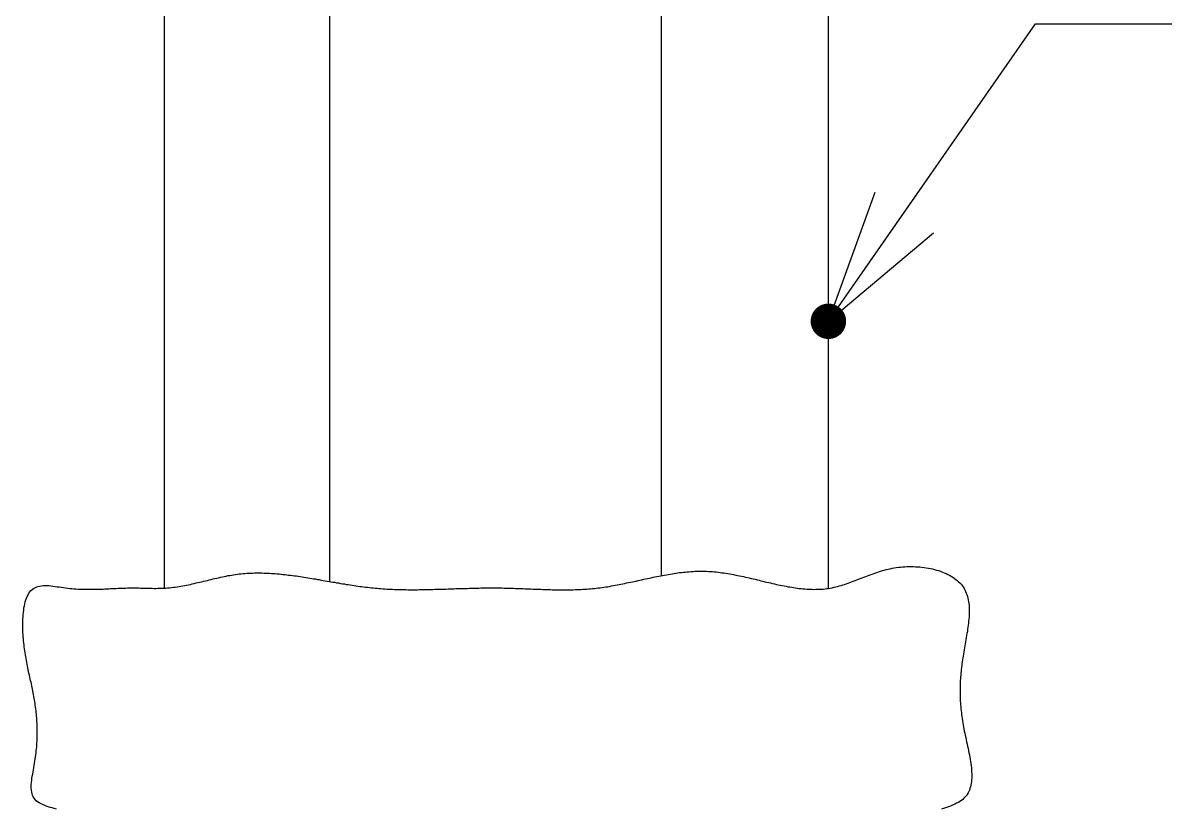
# Model space of a CAD drawing. Extents: x 443 to 1217, y -1921 to -677.
# Drawn here: x 580.74 to 597.5, y -999.59 to -988.05 of the extents above; entities that cross this region are included whole.
import ezdxf

# ---------------------------------------------------------------- set-up
doc = ezdxf.new("R2010")
doc.units = 0
doc.header["$MEASUREMENT"] = 0
doc.layers.get('0').update_dxf_attribs({"linetype": 'CONTINUOUS'})
doc.layers.add('3', color=8, linetype='CONTINUOUS')
doc.layers.add('5', color=7, linetype='CONTINUOUS')

msp = doc.modelspace()

# ---------------------------------------------------------------- linework, layer by layer
at = {"color": 7, "linetype": 'Continuous'}
for p, q in [((592.56, -992.432), (595.6, -988.067)), ((595.6, -988.067), (625.3, -988.067))]:
    msp.add_line(p, q, dxfattribs=at)
at = {"color": 0}
for q in [(594.044, -990.301), (593.245, -990.536), (594.101, -991.132)]:
    msp.add_line((592.56, -992.432), q, dxfattribs=at)
at = {"color": 0, "const_width": 0.26}
msp.add_lwpolyline([(592.43, -992.421, 1), (592.689, -992.443, 1), (592.43, -992.421)], format="xyb", dxfattribs=at)
at = {"layer": '3', "color": 3}
for p, q in [((593.679, -996.033), (593.71, -996.031)), ((593.71, -996.031), (593.741, -996.03)), ((593.741, -996.03), (593.773, -996.03)), ((593.773, -996.03), (593.806, -996.03)), ((593.806, -996.03), (593.837, -996.033)), ((583.587, -996.199), (583.615, -996.194)), ((583.615, -996.194), (583.642, -996.187)), ((583.642, -996.187), (583.67, -996.182)), ((583.67, -996.182), (583.697, -996.175)), ((583.697, -996.175), (583.725, -996.17)), ((583.725, -996.17), (583.752, -996.164)), ((583.752, -996.164), (583.78, -996.16)), ((583.78, -996.16), (583.807, -996.156)), ((583.807, -996.156), (583.835, -996.151)), ((583.835, -996.151), (583.862, -996.147)), ((583.862, -996.147), (583.89, -996.143)), ((583.89, -996.143), (583.918, -996.139)), ((583.918, -996.139), (583.946, -996.137)), ((583.946, -996.137), (583.973, -996.134)), ((583.973, -996.134), (584, -996.132)), ((584, -996.132), (584.029, -996.129)), ((584.029, -996.129), (584.056, -996.128)), ((584.056, -996.128), (584.084, -996.127)), ((584.084, -996.127), (584.112, -996.126)), ((584.112, -996.126), (584.14, -996.125)), ((584.14, -996.125), (584.167, -996.125)), ((584.167, -996.125), (584.195, -996.124)), ((584.195, -996.124), (584.223, -996.125)), ((584.223, -996.125), (584.251, -996.125)), ((584.251, -996.125), (584.278, -996.126)), ((584.278, -996.126), (584.307, -996.126)), ((584.307, -996.126), (584.335, -996.127)), ((584.335, -996.127), (584.362, -996.129)), ((584.362, -996.129), (584.391, -996.131)), ((584.391, -996.131), (584.418, -996.133)), ((584.418, -996.133), (584.446, -996.135)), ((584.446, -996.135), (584.474, -996.137)), ((584.474, -996.137), (584.503, -996.139)), ((584.503, -996.139), (584.53, -996.141)), ((584.53, -996.141), (584.558, -996.145)), ((584.558, -996.145), (584.587, -996.148)), ((584.587, -996.148), (584.614, -996.151)), ((584.614, -996.151), (584.642, -996.155)), ((584.642, -996.155), (584.671, -996.158)), ((584.671, -996.158), (584.699, -996.161)), ((584.699, -996.161), (584.726, -996.165)), ((584.726, -996.165), (584.755, -996.169)), ((584.755, -996.169), (584.783, -996.173)), ((584.783, -996.173), (584.811, -996.177)), ((584.811, -996.177), (584.84, -996.182)), ((584.84, -996.182), (584.867, -996.186)), ((584.867, -996.186), (584.895, -996.191)), ((584.895, -996.191), (584.923, -996.195)), ((584.923, -996.195), (584.952, -996.199)), ((589.933, -996.2), (589.961, -996.194)), ((589.961, -996.194), (589.989, -996.188)), ((589.989, -996.188), (590.016, -996.183)), ((590.016, -996.183), (590.045, -996.176)), ((590.045, -996.176), (590.072, -996.171)), ((590.072, -996.171), (590.1, -996.165)), ((590.1, -996.165), (590.127, -996.16)), ((590.127, -996.16), (590.156, -996.156)), ((590.156, -996.156), (590.183, -996.15)), ((590.183, -996.15), (590.211, -996.145)), ((590.211, -996.145), (590.239, -996.14)), ((590.239, -996.14), (590.267, -996.136)), ((590.267, -996.136), (590.295, -996.132)), ((590.295, -996.132), (590.322, -996.127)), ((590.322, -996.127), (590.351, -996.124)), ((590.351, -996.124), (590.378, -996.12)), ((590.378, -996.12), (590.406, -996.116)), ((590.406, -996.116), (590.435, -996.113)), ((590.435, -996.113), (590.462, -996.111)), ((590.462, -996.111), (590.49, -996.108)), ((590.49, -996.108), (590.519, -996.106)), ((590.519, -996.106), (590.547, -996.103)), ((590.547, -996.103), (590.574, -996.102)), ((590.574, -996.102), (590.603, -996.1)), ((590.603, -996.1), (590.631, -996.099)), ((590.631, -996.099), (590.659, -996.099)), ((590.659, -996.099), (590.688, -996.099)), ((590.688, -996.099), (590.716, -996.099)), ((590.716, -996.099), (590.744, -996.099)), ((590.744, -996.099), (590.773, -996.1)), ((590.773, -996.1), (590.801, -996.101)), ((590.801, -996.101), (590.829, -996.102)), ((590.829, -996.102), (590.858, -996.104)), ((590.858, -996.104), (590.886, -996.108)), ((590.886, -996.108), (590.914, -996.11)), ((590.914, -996.11), (590.943, -996.113)), ((590.943, -996.113), (590.971, -996.116)), ((590.971, -996.116), (590.999, -996.121)), ((590.999, -996.121), (591.028, -996.124)), ((591.028, -996.124), (591.057, -996.128)), ((591.057, -996.128), (591.085, -996.134)), ((591.085, -996.134), (591.114, -996.138)), ((591.114, -996.138), (591.142, -996.144)), ((591.142, -996.144), (591.17, -996.149)), ((591.17, -996.149), (591.2, -996.155)), ((591.2, -996.155), (591.228, -996.16)), ((591.228, -996.16), (591.256, -996.167)), ((591.256, -996.167), (591.285, -996.172)), ((591.285, -996.172), (591.314, -996.179)), ((591.314, -996.179), (591.343, -996.185)), ((591.343, -996.185), (591.371, -996.192)), ((591.371, -996.192), (591.399, -996.198)), ((591.399, -996.198), (591.428, -996.205)), ((593.028, -996.206), (593.055, -996.196)), ((593.055, -996.196), (593.081, -996.186)), ((593.081, -996.186), (593.108, -996.175)), ((593.108, -996.175), (593.134, -996.165)), ((593.134, -996.165), (593.16, -996.156)), ((593.16, -996.156), (593.188, -996.146)), ((593.188, -996.146), (593.215, -996.136)), ((593.215, -996.136), (593.242, -996.126)), ((593.242, -996.126), (593.269, -996.118)), ((593.269, -996.118), (593.297, -996.109)), ((593.297, -996.109), (593.325, -996.1)), ((593.325, -996.1), (593.352, -996.091)), ((593.352, -996.091), (593.38, -996.084)), ((593.38, -996.084), (593.409, -996.076)), ((593.409, -996.076), (593.438, -996.068)), ((593.438, -996.068), (593.467, -996.062)), ((593.467, -996.062), (593.496, -996.056)), ((593.496, -996.056), (593.525, -996.051)), ((593.525, -996.051), (593.556, -996.046)), ((593.556, -996.046), (593.586, -996.042)), ((593.586, -996.042), (593.617, -996.038)), ((593.617, -996.038), (593.647, -996.036)), ((593.647, -996.036), (593.679, -996.033)), ((593.837, -996.033), (593.869, -996.034)), ((593.869, -996.034), (593.9, -996.037)), ((593.9, -996.037), (593.932, -996.04)), ((593.932, -996.04), (593.964, -996.043)), ((593.964, -996.043), (593.995, -996.048)), ((593.995, -996.048), (594.026, -996.053)), ((594.026, -996.053), (594.056, -996.06)), ((594.056, -996.06), (594.087, -996.066)), ((594.087, -996.066), (594.117, -996.074)), ((594.117, -996.074), (594.147, -996.082)), ((594.147, -996.082), (594.175, -996.09)), ((594.175, -996.09), (594.204, -996.1)), ((594.204, -996.1), (594.232, -996.111)), ((594.232, -996.111), (594.259, -996.122)), ((594.259, -996.122), (594.286, -996.133)), ((594.286, -996.133), (594.311, -996.146)), ((594.311, -996.146), (594.337, -996.159)), ((594.337, -996.159), (594.361, -996.173)), ((594.361, -996.173), (594.384, -996.187)), ((594.384, -996.187), (594.407, -996.203)), ((580.879, -996.367), (580.898, -996.353)), ((580.898, -996.353), (580.917, -996.341)), ((580.917, -996.341), (580.939, -996.331)), ((580.939, -996.331), (580.963, -996.323)), ((580.963, -996.323), (580.987, -996.317)), ((580.987, -996.317), (581.012, -996.314)), ((581.012, -996.314), (581.039, -996.311)), ((581.039, -996.311), (581.067, -996.31)), ((581.067, -996.31), (581.095, -996.31)), ((581.095, -996.31), (581.124, -996.311)), ((581.124, -996.311), (581.154, -996.315)), ((581.154, -996.315), (581.184, -996.318)), ((581.184, -996.318), (581.215, -996.321)), ((581.215, -996.321), (581.246, -996.326)), ((581.246, -996.326), (581.277, -996.33)), ((581.277, -996.33), (581.308, -996.334)), ((581.308, -996.334), (581.34, -996.34)), ((581.34, -996.34), (581.371, -996.343)), ((581.371, -996.343), (581.402, -996.347)), ((581.402, -996.347), (581.433, -996.351)), ((581.433, -996.351), (581.462, -996.354)), ((581.462, -996.354), (581.493, -996.356)), ((581.493, -996.356), (581.522, -996.358)), ((581.522, -996.358), (581.553, -996.361)), ((581.553, -996.361), (581.581, -996.362)), ((581.581, -996.362), (581.61, -996.363)), ((581.61, -996.363), (581.64, -996.364)), ((581.64, -996.364), (581.668, -996.365)), ((581.668, -996.365), (581.696, -996.365)), ((581.696, -996.365), (581.725, -996.365)), ((581.725, -996.365), (581.753, -996.365)), ((581.753, -996.365), (581.781, -996.365)), ((581.781, -996.365), (581.81, -996.364)), ((581.81, -996.364), (581.837, -996.363)), ((581.837, -996.363), (581.865, -996.363)), ((581.865, -996.363), (581.893, -996.362)), ((581.893, -996.362), (581.92, -996.361)), ((581.92, -996.361), (581.948, -996.359)), ((581.948, -996.359), (581.975, -996.358)), ((581.975, -996.358), (582.003, -996.356)), ((582.003, -996.356), (582.03, -996.355)), ((582.03, -996.355), (582.057, -996.354)), ((582.057, -996.354), (582.084, -996.353)), ((582.084, -996.353), (582.112, -996.352)), ((582.112, -996.352), (582.139, -996.35)), ((582.139, -996.35), (582.166, -996.349)), ((582.166, -996.349), (582.193, -996.347)), ((582.193, -996.347), (582.221, -996.347)), ((582.221, -996.347), (582.248, -996.346)), ((582.248, -996.346), (582.276, -996.345)), ((582.276, -996.345), (582.304, -996.345)), ((582.304, -996.345), (582.331, -996.345)), ((582.331, -996.345), (582.359, -996.345)), ((582.359, -996.345), (582.386, -996.345)), ((582.386, -996.345), (582.415, -996.345)), ((582.415, -996.345), (582.442, -996.345)), ((582.442, -996.345), (582.47, -996.346)), ((582.47, -996.346), (582.499, -996.347)), ((582.499, -996.347), (582.527, -996.347)), ((582.527, -996.347), (582.555, -996.349)), ((582.555, -996.349), (582.584, -996.349)), ((582.584, -996.349), (582.612, -996.35)), ((582.612, -996.35), (582.64, -996.35)), ((582.64, -996.35), (582.669, -996.351)), ((582.669, -996.351), (582.697, -996.351)), ((582.697, -996.351), (582.725, -996.35)), ((582.725, -996.35), (582.754, -996.35)), ((582.754, -996.35), (582.782, -996.349)), ((582.782, -996.349), (582.81, -996.347)), ((582.81, -996.347), (582.839, -996.346)), ((582.839, -996.346), (582.867, -996.344)), ((582.867, -996.344), (582.894, -996.342)), ((582.894, -996.342), (582.923, -996.339)), ((582.923, -996.339), (582.951, -996.335)), ((582.951, -996.335), (582.979, -996.332)), ((582.979, -996.332), (583.006, -996.328)), ((583.006, -996.328), (583.035, -996.323)), ((583.035, -996.323), (583.062, -996.319)), ((583.062, -996.319), (583.09, -996.314)), ((583.09, -996.314), (583.119, -996.308)), ((583.119, -996.308), (583.146, -996.303)), ((583.146, -996.303), (583.173, -996.297)), ((583.173, -996.297), (583.202, -996.292)), ((583.202, -996.292), (583.229, -996.285)), ((583.229, -996.285), (583.257, -996.279)), ((583.257, -996.279), (583.284, -996.272)), ((583.284, -996.272), (583.312, -996.266)), ((583.312, -996.266), (583.34, -996.259)), ((583.34, -996.259), (583.367, -996.253)), ((583.367, -996.253), (583.394, -996.246)), ((583.394, -996.246), (583.422, -996.24)), ((583.422, -996.24), (583.45, -996.233)), ((583.45, -996.233), (583.477, -996.225)), ((583.477, -996.225), (583.504, -996.219)), ((583.504, -996.219), (583.532, -996.212)), ((583.532, -996.212), (583.56, -996.206)), ((583.56, -996.206), (583.587, -996.199)), ((584.952, -996.199), (584.98, -996.204)), ((584.98, -996.204), (585.008, -996.209)), ((585.008, -996.209), (585.036, -996.213)), ((585.036, -996.213), (585.064, -996.219)), ((585.064, -996.219), (585.092, -996.223)), ((585.092, -996.223), (585.121, -996.229)), ((585.121, -996.229), (585.149, -996.233)), ((585.149, -996.233), (585.177, -996.238)), ((585.177, -996.238), (585.206, -996.243)), ((585.206, -996.243), (585.234, -996.248)), ((585.234, -996.248), (585.262, -996.253)), ((585.262, -996.253), (585.29, -996.258)), ((585.29, -996.258), (585.318, -996.262)), ((585.318, -996.262), (585.346, -996.268)), ((585.346, -996.268), (585.375, -996.272)), ((585.375, -996.272), (585.403, -996.278)), ((585.403, -996.278), (585.431, -996.282)), ((585.431, -996.282), (585.46, -996.286)), ((585.46, -996.286), (585.488, -996.292)), ((585.488, -996.292), (585.516, -996.296)), ((585.516, -996.296), (585.545, -996.301)), ((585.545, -996.301), (585.573, -996.305)), ((585.573, -996.305), (585.601, -996.309)), ((585.601, -996.309), (585.629, -996.314)), ((585.629, -996.314), (585.657, -996.317)), ((585.657, -996.317), (585.685, -996.321)), ((585.685, -996.321), (585.714, -996.325)), ((585.714, -996.325), (585.742, -996.329)), ((585.742, -996.329), (585.77, -996.332)), ((585.77, -996.332), (585.799, -996.335)), ((585.799, -996.335), (585.827, -996.339)), ((585.827, -996.339), (585.855, -996.342)), ((585.855, -996.342), (585.884, -996.345)), ((585.884, -996.345), (585.912, -996.347)), ((585.912, -996.347), (585.94, -996.35)), ((585.94, -996.35), (585.967, -996.353)), ((585.967, -996.353), (585.996, -996.355)), ((585.996, -996.355), (586.024, -996.356)), ((586.024, -996.356), (586.053, -996.358)), ((586.053, -996.358), (586.081, -996.361)), ((586.081, -996.361), (586.109, -996.362)), ((586.109, -996.362), (586.138, -996.363)), ((586.138, -996.363), (586.166, -996.365)), ((586.166, -996.365), (586.193, -996.366)), ((586.193, -996.366), (586.221, -996.367)), ((586.729, -996.367), (586.758, -996.366)), ((586.758, -996.366), (586.786, -996.365)), ((586.786, -996.365), (586.813, -996.365)), ((586.813, -996.365), (586.842, -996.364)), ((586.842, -996.364), (586.87, -996.363)), ((586.87, -996.363), (586.898, -996.362)), ((586.898, -996.362), (586.927, -996.362)), ((586.927, -996.362), (586.955, -996.361)), ((586.955, -996.361), (586.983, -996.359)), ((586.983, -996.359), (587.01, -996.358)), ((587.01, -996.358), (587.039, -996.357)), ((587.039, -996.357), (587.067, -996.356)), ((587.067, -996.356), (587.095, -996.355)), ((587.095, -996.355), (587.124, -996.355)), ((587.124, -996.355), (587.152, -996.354)), ((587.152, -996.354), (587.18, -996.353)), ((587.18, -996.353), (587.208, -996.352)), ((587.208, -996.352), (587.236, -996.351)), ((587.236, -996.351), (587.264, -996.351)), ((587.264, -996.351), (587.293, -996.35)), ((587.293, -996.35), (587.321, -996.349)), ((587.321, -996.349), (587.349, -996.349)), ((587.349, -996.349), (587.378, -996.347)), ((587.378, -996.347), (587.406, -996.346)), ((587.406, -996.346), (587.434, -996.346)), ((587.434, -996.346), (587.462, -996.345)), ((587.462, -996.345), (587.49, -996.345)), ((587.49, -996.345), (587.518, -996.345)), ((587.518, -996.345), (587.547, -996.344)), ((587.547, -996.344), (587.575, -996.344)), ((587.575, -996.344), (587.603, -996.344)), ((587.603, -996.344), (587.632, -996.344)), ((587.632, -996.344), (587.66, -996.344)), ((587.66, -996.344), (587.688, -996.344)), ((587.688, -996.344), (587.717, -996.344)), ((587.717, -996.344), (587.745, -996.345)), ((587.745, -996.345), (587.773, -996.345)), ((587.773, -996.345), (587.802, -996.346)), ((587.802, -996.346), (587.83, -996.346)), ((587.83, -996.346), (587.858, -996.347)), ((587.858, -996.347), (587.886, -996.349)), ((587.886, -996.349), (587.914, -996.349)), ((587.914, -996.349), (587.942, -996.35)), ((587.942, -996.35), (587.971, -996.351)), ((587.971, -996.351), (587.999, -996.352)), ((587.999, -996.352), (588.027, -996.353)), ((588.027, -996.353), (588.056, -996.354)), ((588.056, -996.354), (588.084, -996.355)), ((588.084, -996.355), (588.112, -996.356)), ((588.112, -996.356), (588.141, -996.357)), ((588.141, -996.357), (588.169, -996.358)), ((588.169, -996.358), (588.197, -996.359)), ((588.197, -996.359), (588.226, -996.361)), ((588.226, -996.361), (588.254, -996.362)), ((588.254, -996.362), (588.282, -996.363)), ((588.282, -996.363), (588.311, -996.364)), ((588.311, -996.364), (588.339, -996.365)), ((588.339, -996.365), (588.367, -996.366)), ((588.367, -996.366), (588.396, -996.367)), ((588.902, -996.368), (588.931, -996.366)), ((588.931, -996.366), (588.959, -996.365)), ((588.959, -996.365), (588.987, -996.363)), ((588.987, -996.363), (589.015, -996.362)), ((589.015, -996.362), (589.043, -996.359)), ((589.043, -996.359), (589.071, -996.357)), ((589.071, -996.357), (589.1, -996.354)), ((589.1, -996.354), (589.127, -996.352)), ((589.127, -996.352), (589.155, -996.349)), ((589.155, -996.349), (589.184, -996.345)), ((589.184, -996.345), (589.211, -996.342)), ((589.211, -996.342), (589.239, -996.338)), ((589.239, -996.338), (589.266, -996.334)), ((589.266, -996.334), (589.295, -996.33)), ((589.295, -996.33), (589.322, -996.326)), ((589.322, -996.326), (589.35, -996.321)), ((589.35, -996.321), (589.379, -996.316)), ((589.379, -996.316), (589.406, -996.311)), ((589.406, -996.311), (589.434, -996.306)), ((589.434, -996.306), (589.461, -996.301)), ((589.461, -996.301), (589.49, -996.295)), ((589.49, -996.295), (589.517, -996.29)), ((589.517, -996.29), (589.545, -996.284)), ((589.545, -996.284), (589.573, -996.279)), ((589.573, -996.279), (589.6, -996.272)), ((589.6, -996.272), (589.628, -996.267)), ((589.628, -996.267), (589.655, -996.261)), ((589.655, -996.261), (589.684, -996.255)), ((589.684, -996.255), (589.711, -996.248)), ((589.711, -996.248), (589.739, -996.243)), ((589.739, -996.243), (589.767, -996.236)), ((589.767, -996.236), (589.795, -996.231)), ((589.795, -996.231), (589.822, -996.224)), ((589.822, -996.224), (589.851, -996.218)), ((589.851, -996.218), (589.878, -996.212)), ((589.878, -996.212), (589.905, -996.206)), ((589.905, -996.206), (589.933, -996.2)), ((591.428, -996.205), (591.457, -996.211)), ((591.457, -996.211), (591.485, -996.218)), ((591.485, -996.218), (591.514, -996.225)), ((591.514, -996.225), (591.542, -996.232)), ((591.542, -996.232), (591.57, -996.238)), ((591.57, -996.238), (591.599, -996.246)), ((591.599, -996.246), (591.627, -996.253)), ((591.627, -996.253), (591.655, -996.259)), ((591.655, -996.259), (591.684, -996.266)), ((591.684, -996.266), (591.712, -996.272)), ((591.712, -996.272), (591.74, -996.279)), ((591.74, -996.279), (591.769, -996.285)), ((591.769, -996.285), (591.797, -996.292)), ((591.797, -996.292), (591.825, -996.297)), ((591.825, -996.297), (591.854, -996.304)), ((591.854, -996.304), (591.882, -996.309)), ((591.882, -996.309), (591.909, -996.315)), ((591.909, -996.315), (591.938, -996.32)), ((591.938, -996.32), (591.966, -996.326)), ((591.966, -996.326), (591.993, -996.33)), ((591.993, -996.33), (592.021, -996.335)), ((592.021, -996.335), (592.049, -996.34)), ((592.049, -996.34), (592.077, -996.343)), ((592.077, -996.343), (592.104, -996.347)), ((592.104, -996.347), (592.132, -996.351)), ((592.132, -996.351), (592.16, -996.354)), ((592.16, -996.354), (592.187, -996.357)), ((592.187, -996.357), (592.214, -996.359)), ((592.214, -996.359), (592.242, -996.362)), ((592.242, -996.362), (592.269, -996.363)), ((592.269, -996.363), (592.296, -996.364)), ((592.296, -996.364), (592.323, -996.365)), ((592.323, -996.365), (592.351, -996.366)), ((592.351, -996.366), (592.377, -996.365)), ((592.377, -996.365), (592.404, -996.365)), ((592.404, -996.365), (592.431, -996.364)), ((592.431, -996.364), (592.457, -996.363)), ((592.457, -996.363), (592.484, -996.361)), ((592.484, -996.361), (592.511, -996.357)), ((592.511, -996.357), (592.537, -996.354)), ((592.537, -996.354), (592.563, -996.351)), ((592.563, -996.351), (592.589, -996.346)), ((592.589, -996.346), (592.615, -996.341)), ((592.615, -996.341), (592.642, -996.335)), ((592.642, -996.335), (592.668, -996.33)), ((592.668, -996.33), (592.694, -996.323)), ((592.694, -996.323), (592.719, -996.316)), ((592.719, -996.316), (592.745, -996.308)), ((592.745, -996.308), (592.771, -996.301)), ((592.771, -996.301), (592.796, -996.292)), ((592.796, -996.292), (592.822, -996.283)), ((592.822, -996.283), (592.848, -996.274)), ((592.848, -996.274), (592.874, -996.266)), ((592.874, -996.266), (592.9, -996.256)), ((592.9, -996.256), (592.925, -996.246)), ((592.925, -996.246), (592.951, -996.236)), ((592.951, -996.236), (592.977, -996.226)), ((592.977, -996.226), (593.002, -996.217)), ((593.002, -996.217), (593.028, -996.206)), ((594.407, -996.203), (594.429, -996.219)), ((594.429, -996.219), (594.45, -996.235)), ((594.45, -996.235), (594.469, -996.253)), ((594.469, -996.253), (594.488, -996.271)), ((594.488, -996.271), (594.505, -996.29)), ((594.505, -996.29), (594.522, -996.31)), ((594.522, -996.31), (594.536, -996.33)), ((594.536, -996.33), (594.55, -996.352)), ((594.55, -996.352), (594.562, -996.374)), ((580.779, -996.549), (580.786, -996.521)), ((580.786, -996.521), (580.796, -996.495)), ((580.796, -996.495), (580.807, -996.468)), ((580.807, -996.468), (580.819, -996.446)), ((580.819, -996.446), (580.832, -996.423)), ((580.832, -996.423), (580.846, -996.402)), ((580.846, -996.402), (580.862, -996.383)), ((580.862, -996.383), (580.879, -996.367)), ((586.221, -996.367), (586.25, -996.367)), ((586.25, -996.367), (586.278, -996.368)), ((586.278, -996.368), (586.306, -996.369)), ((586.306, -996.369), (586.335, -996.369)), ((586.335, -996.369), (586.363, -996.369)), ((586.363, -996.369), (586.391, -996.37)), ((586.391, -996.37), (586.419, -996.37)), ((586.419, -996.37), (586.447, -996.37)), ((586.447, -996.37), (586.475, -996.37)), ((586.475, -996.37), (586.504, -996.37)), ((586.504, -996.37), (586.532, -996.37)), ((586.532, -996.37), (586.56, -996.369)), ((586.56, -996.369), (586.589, -996.369)), ((586.589, -996.369), (586.616, -996.369)), ((586.616, -996.369), (586.644, -996.368)), ((586.644, -996.368), (586.673, -996.368)), ((586.673, -996.368), (586.701, -996.367)), ((586.701, -996.367), (586.729, -996.367)), ((588.396, -996.367), (588.424, -996.368)), ((588.424, -996.368), (588.452, -996.369)), ((588.452, -996.369), (588.481, -996.369)), ((588.481, -996.369), (588.509, -996.37)), ((588.509, -996.37), (588.536, -996.37)), ((588.536, -996.37), (588.565, -996.371)), ((588.565, -996.371), (588.593, -996.371)), ((588.593, -996.371), (588.621, -996.373)), ((588.621, -996.373), (588.65, -996.373)), ((588.65, -996.373), (588.678, -996.373)), ((588.678, -996.373), (588.706, -996.373)), ((588.706, -996.373), (588.735, -996.373)), ((588.735, -996.373), (588.762, -996.371)), ((588.762, -996.371), (588.79, -996.371)), ((588.79, -996.371), (588.818, -996.37)), ((588.818, -996.37), (588.847, -996.369)), ((588.847, -996.369), (588.875, -996.369)), ((588.875, -996.369), (588.902, -996.368)), ((594.562, -996.374), (594.573, -996.397)), ((594.573, -996.397), (594.583, -996.419)), ((594.583, -996.419), (594.591, -996.443)), ((594.591, -996.443), (594.599, -996.468)), ((594.599, -996.468), (594.605, -996.493)), ((594.605, -996.493), (594.612, -996.52)), ((594.612, -996.52), (594.616, -996.546)), ((580.751, -996.703), (580.755, -996.67)), ((580.755, -996.67), (580.759, -996.638)), ((580.759, -996.638), (580.765, -996.608)), ((580.765, -996.608), (580.771, -996.579)), ((580.771, -996.579), (580.779, -996.549)), ((594.616, -996.546), (594.62, -996.572)), ((594.62, -996.572), (594.623, -996.599)), ((594.623, -996.599), (594.624, -996.628)), ((594.624, -996.628), (594.625, -996.655)), ((594.625, -996.655), (594.626, -996.684)), ((594.626, -996.684), (594.625, -996.713)), ((580.743, -996.835), (580.744, -996.801)), ((580.743, -996.867), (580.743, -996.835)), ((580.743, -996.9), (580.743, -996.867)), ((580.744, -996.801), (580.746, -996.768)), ((580.746, -996.768), (580.748, -996.735)), ((580.748, -996.735), (580.751, -996.703)), ((594.614, -996.861), (594.611, -996.891)), ((594.617, -996.83), (594.614, -996.861)), ((594.621, -996.801), (594.617, -996.83)), ((594.623, -996.771), (594.621, -996.801)), ((594.624, -996.742), (594.623, -996.771)), ((594.625, -996.713), (594.624, -996.742)), ((580.743, -996.933), (580.743, -996.9)), ((580.744, -996.965), (580.743, -996.933)), ((580.745, -996.997), (580.744, -996.965)), ((580.747, -997.029), (580.745, -996.997)), ((580.749, -997.059), (580.747, -997.029)), ((594.592, -997.012), (594.588, -997.043)), ((594.598, -996.982), (594.592, -997.012)), ((594.602, -996.951), (594.598, -996.982)), ((594.607, -996.921), (594.602, -996.951)), ((594.611, -996.891), (594.607, -996.921)), ((580.752, -997.091), (580.749, -997.059)), ((580.754, -997.12), (580.752, -997.091)), ((580.757, -997.151), (580.754, -997.12)), ((580.76, -997.18), (580.757, -997.151)), ((580.764, -997.21), (580.76, -997.18)), ((594.561, -997.195), (594.555, -997.225)), ((594.566, -997.165), (594.561, -997.195)), ((594.572, -997.134), (594.566, -997.165)), ((594.577, -997.105), (594.572, -997.134)), ((594.583, -997.074), (594.577, -997.105)), ((594.588, -997.043), (594.583, -997.074)), ((580.768, -997.239), (580.764, -997.21)), ((580.772, -997.268), (580.768, -997.239)), ((580.777, -997.297), (580.772, -997.268)), ((580.781, -997.325), (580.777, -997.297)), ((580.785, -997.353), (580.781, -997.325)), ((580.791, -997.381), (580.785, -997.353)), ((594.531, -997.372), (594.527, -997.4)), ((594.536, -997.344), (594.531, -997.372)), ((594.54, -997.314), (594.536, -997.344)), ((594.546, -997.285), (594.54, -997.314)), ((594.55, -997.255), (594.546, -997.285)), ((594.555, -997.225), (594.55, -997.255)), ((580.795, -997.409), (580.791, -997.381)), ((580.801, -997.436), (580.795, -997.409)), ((580.806, -997.463), (580.801, -997.436)), ((580.812, -997.491), (580.806, -997.463)), ((580.817, -997.517), (580.812, -997.491)), ((580.822, -997.544), (580.817, -997.517)), ((594.512, -997.514), (594.508, -997.541)), ((594.515, -997.485), (594.512, -997.514)), ((594.519, -997.457), (594.515, -997.485)), ((594.523, -997.429), (594.519, -997.457)), ((594.527, -997.4), (594.523, -997.429)), ((580.828, -997.571), (580.822, -997.544)), ((580.833, -997.597), (580.828, -997.571)), ((580.84, -997.624), (580.833, -997.597)), ((580.845, -997.65), (580.84, -997.624)), ((580.851, -997.676), (580.845, -997.65)), ((580.856, -997.702), (580.851, -997.676)), ((580.863, -997.728), (580.856, -997.702)), ((594.495, -997.705), (594.494, -997.733)), ((594.496, -997.678), (594.495, -997.705)), ((594.499, -997.651), (594.496, -997.678)), ((594.501, -997.624), (594.499, -997.651)), ((594.503, -997.596), (594.501, -997.624)), ((594.506, -997.569), (594.503, -997.596)), ((594.508, -997.541), (594.506, -997.569)), ((580.868, -997.754), (580.863, -997.728)), ((580.874, -997.781), (580.868, -997.754)), ((580.879, -997.807), (580.874, -997.781)), ((580.885, -997.832), (580.879, -997.807)), ((580.89, -997.858), (580.885, -997.832)), ((580.894, -997.884), (580.89, -997.858)), ((594.492, -997.787), (594.491, -997.814)), ((594.491, -997.814), (594.491, -997.842)), ((594.491, -997.842), (594.491, -997.869)), ((594.491, -997.869), (594.491, -997.896)), ((594.493, -997.76), (594.492, -997.787)), ((594.494, -997.733), (594.493, -997.76)), ((580.9, -997.91), (580.894, -997.884)), ((580.904, -997.936), (580.9, -997.91)), ((580.91, -997.961), (580.904, -997.936)), ((580.914, -997.988), (580.91, -997.961)), ((580.918, -998.014), (580.914, -997.988)), ((580.922, -998.04), (580.918, -998.014)), ((580.926, -998.066), (580.922, -998.04)), ((594.491, -997.896), (594.492, -997.923)), ((594.492, -997.923), (594.492, -997.951)), ((594.492, -997.951), (594.493, -997.979)), ((594.493, -997.979), (594.495, -998.006)), ((594.495, -998.006), (594.496, -998.035)), ((594.496, -998.035), (594.499, -998.062)), ((580.929, -998.093), (580.926, -998.066)), ((580.933, -998.12), (580.929, -998.093)), ((580.936, -998.146), (580.933, -998.12)), ((580.939, -998.173), (580.936, -998.146)), ((580.941, -998.199), (580.939, -998.173)), ((580.943, -998.226), (580.941, -998.199)), ((594.499, -998.062), (594.501, -998.09)), ((594.501, -998.09), (594.503, -998.118)), ((594.503, -998.118), (594.506, -998.147)), ((594.506, -998.147), (594.51, -998.175)), ((594.51, -998.175), (594.513, -998.205)), ((594.513, -998.205), (594.517, -998.233)), ((580.946, -998.252), (580.943, -998.226)), ((580.948, -998.28), (580.946, -998.252)), ((580.95, -998.307), (580.948, -998.28)), ((580.951, -998.334), (580.95, -998.307)), ((580.952, -998.361), (580.951, -998.334)), ((580.953, -998.39), (580.952, -998.361)), ((594.517, -998.233), (594.522, -998.262)), ((594.522, -998.262), (594.526, -998.293)), ((594.526, -998.293), (594.53, -998.322)), ((594.53, -998.322), (594.536, -998.353)), ((594.536, -998.353), (594.541, -998.383)), ((580.952, -998.559), (580.953, -998.53)), ((580.953, -998.417), (580.953, -998.39)), ((580.953, -998.445), (580.953, -998.417)), ((580.953, -998.474), (580.953, -998.445)), ((580.953, -998.502), (580.953, -998.474)), ((580.953, -998.53), (580.953, -998.502)), ((594.541, -998.383), (594.548, -998.414)), ((594.548, -998.414), (594.553, -998.444)), ((594.553, -998.444), (594.56, -998.476)), ((594.56, -998.476), (594.567, -998.507)), ((594.567, -998.507), (594.574, -998.539)), ((594.574, -998.539), (594.58, -998.572)), ((580.94, -998.734), (580.942, -998.704)), ((580.942, -998.704), (580.946, -998.674)), ((580.946, -998.674), (580.948, -998.645)), ((580.948, -998.645), (580.949, -998.616)), ((580.949, -998.616), (580.951, -998.587)), ((580.951, -998.587), (580.952, -998.559)), ((594.58, -998.572), (594.588, -998.603)), ((594.588, -998.603), (594.595, -998.636)), ((594.595, -998.636), (594.602, -998.668)), ((594.602, -998.668), (594.609, -998.7)), ((594.609, -998.7), (594.615, -998.732)), ((580.921, -998.886), (580.925, -998.855)), ((580.925, -998.855), (580.929, -998.825)), ((580.929, -998.825), (580.934, -998.794)), ((580.934, -998.794), (580.937, -998.764)), ((580.937, -998.764), (580.94, -998.734)), ((594.615, -998.732), (594.622, -998.765)), ((594.622, -998.765), (594.628, -998.796)), ((594.628, -998.796), (594.634, -998.828)), ((594.634, -998.828), (594.639, -998.86)), ((594.639, -998.86), (594.645, -998.891)), ((580.888, -999.075), (580.893, -999.044)), ((580.893, -999.044), (580.899, -999.012)), ((580.899, -999.012), (580.905, -998.98)), ((580.905, -998.98), (580.911, -998.949)), ((580.911, -998.949), (580.916, -998.917)), ((580.916, -998.917), (580.921, -998.886)), ((594.645, -998.891), (594.649, -998.923)), ((594.649, -998.923), (594.652, -998.953)), ((594.652, -998.953), (594.657, -998.984)), ((594.657, -998.984), (594.659, -999.014)), ((594.659, -999.014), (594.661, -999.044)), ((594.661, -999.044), (594.662, -999.073)), ((580.867, -999.229), (580.87, -999.2)), ((580.87, -999.2), (580.874, -999.169)), ((580.874, -999.169), (580.877, -999.139)), ((580.877, -999.139), (580.882, -999.107)), ((580.882, -999.107), (580.888, -999.075)), ((594.654, -999.212), (594.65, -999.237)), ((594.658, -999.184), (594.654, -999.212)), ((594.66, -999.158), (594.658, -999.184)), ((594.662, -999.13), (594.66, -999.158)), ((594.662, -999.073), (594.662, -999.101)), ((594.662, -999.101), (594.662, -999.13)), ((580.866, -999.257), (580.867, -999.229)), ((580.867, -999.286), (580.866, -999.257)), ((580.868, -999.313), (580.867, -999.286)), ((580.873, -999.339), (580.868, -999.313)), ((580.878, -999.364), (580.873, -999.339)), ((580.886, -999.387), (580.878, -999.364)), ((594.596, -999.374), (594.581, -999.394)), ((594.608, -999.353), (594.596, -999.374)), ((594.62, -999.331), (594.608, -999.353)), ((594.628, -999.31), (594.62, -999.331)), ((594.637, -999.286), (594.628, -999.31)), ((594.644, -999.262), (594.637, -999.286)), ((594.65, -999.237), (594.644, -999.262)), ((580.895, -999.409), (580.886, -999.387)), ((580.907, -999.429), (580.895, -999.409)), ((580.923, -999.449), (580.907, -999.429)), ((580.94, -999.467), (580.923, -999.449)), ((580.96, -999.482), (580.94, -999.467)), ((580.98, -999.497), (580.96, -999.482)), ((581.004, -999.51), (580.98, -999.497)), ((581.029, -999.522), (581.004, -999.51)), ((581.057, -999.534), (581.029, -999.522)), ((581.084, -999.545), (581.057, -999.534)), ((581.113, -999.555), (581.084, -999.545)), ((594.362, -999.54), (594.335, -999.55)), ((594.39, -999.529), (594.362, -999.54)), ((594.416, -999.517), (594.39, -999.529)), ((594.441, -999.504), (594.416, -999.517)), ((594.466, -999.491), (594.441, -999.504)), ((594.489, -999.477), (594.466, -999.491)), ((594.511, -999.462), (594.489, -999.477)), ((594.53, -999.447), (594.511, -999.462)), ((594.549, -999.431), (594.53, -999.447)), ((594.566, -999.412), (594.549, -999.431)), ((594.581, -999.394), (594.566, -999.412)), ((581.143, -999.565), (581.113, -999.555)), ((581.173, -999.573), (581.143, -999.565)), ((581.204, -999.582), (581.173, -999.573)), ((581.235, -999.591), (581.204, -999.582)), ((594.25, -999.581), (594.221, -999.591)), ((594.279, -999.571), (594.25, -999.581)), ((594.307, -999.561), (594.279, -999.571)), ((594.335, -999.55), (594.307, -999.561))]:
    msp.add_line(p, q, dxfattribs=at)
at = {"layer": '5', "linetype": 'Continuous'}
for p, q in [((582.82, -996.347), (582.82, -984.145)), ((592.56, -996.351), (592.56, -984.145)), ((590.112, -996.163), (590.112, -987.388))]:
    msp.add_line(p, q, dxfattribs=at)
at = {"layer": '5', "color": 7, "linetype": 'Continuous'}
msp.add_line((585.242, -987.388), (585.242, -996.25), dxfattribs=at)

doc.saveas('drawing.dxf')
